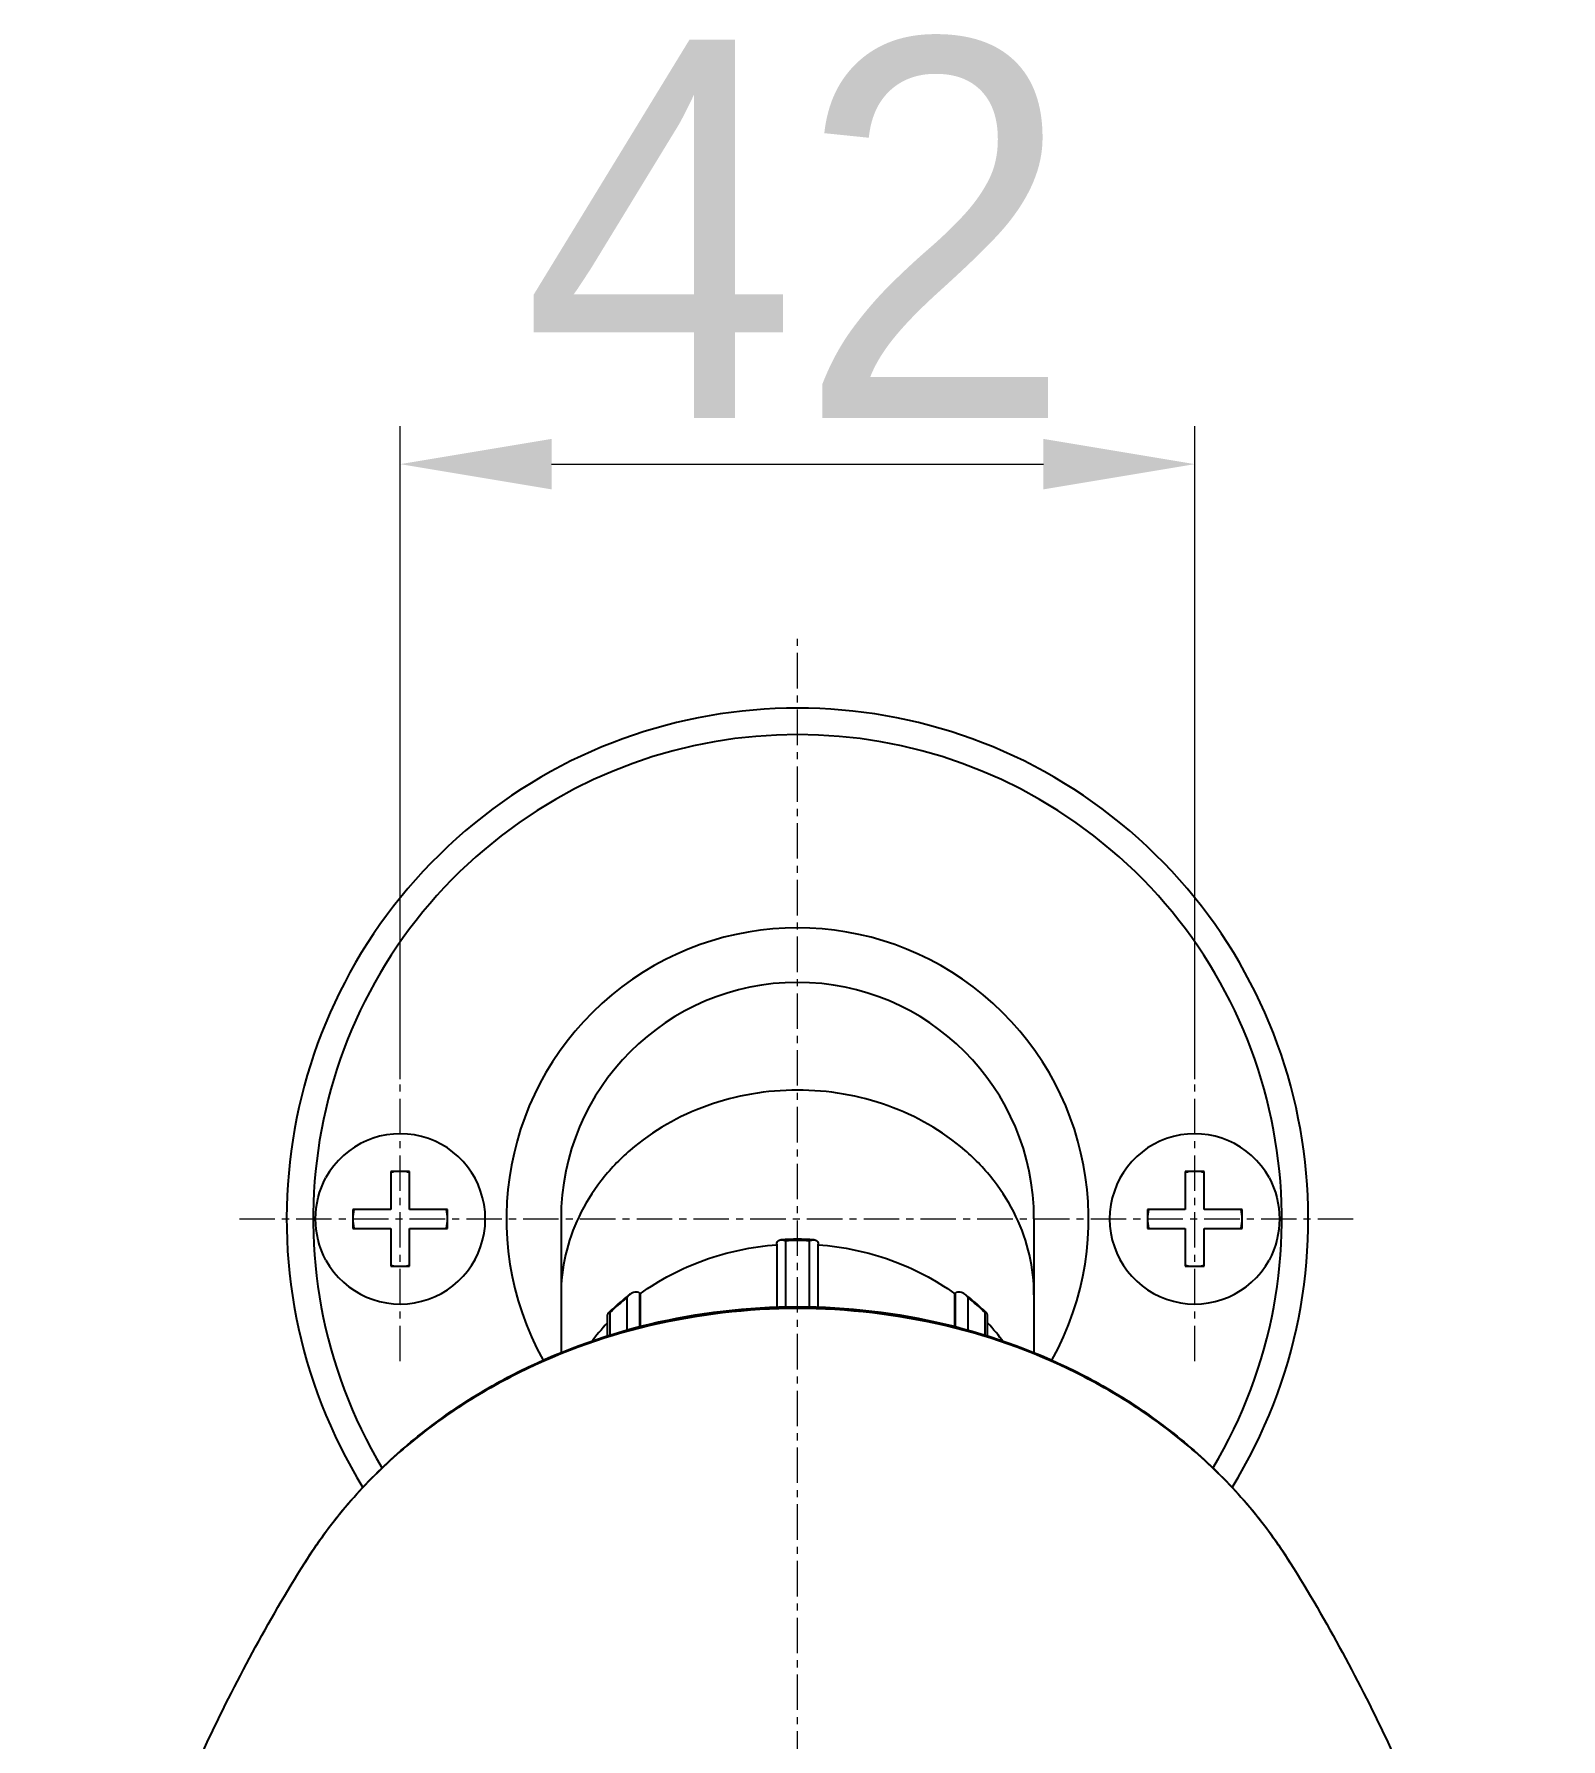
# Model space of a CAD drawing. Extents: x 0 to 3160, y 0 to 2315.
# Drawn here: x 1037.7 to 1118.4, y 1407 to 1497.1 of the extents above; entities that cross this region are included whole.
import ezdxf

# ---------------------------------------------------------------- set-up
doc = ezdxf.new("R2010")
doc.units = 0
doc.header["$LTSCALE"] = 10
doc.header["$MEASUREMENT"] = 0
doc.header["$PDMODE"] = 3
doc.header["$PDSIZE"] = -10
doc.linetypes.add('CENTER', pattern=[0.6, 0.375, -0.075, 0.075, -0.075])
doc.linetypes.add('CENTER2', pattern=[28.575, 19.05, -3.175, 3.175, -3.175])
doc.layers.get('0').update_dxf_attribs({"linetype": 'CONTINUOUS'})
doc.layers.get('DEFPOINTS').update_dxf_attribs({"linetype": 'CONTINUOUS'})
doc.layers.add('Cneter', color=1, linetype='CENTER2', lineweight=13)
doc.layers.add('DEF_LAYER_ASSEM_MEMBER', color=7, linetype='CONTINUOUS')
doc.layers.add('MEMBER', color=7, linetype='CONTINUOUS')
doc.styles.add('Daelim Dimension', font='H2GTRE.TTF')
doc.dimstyles.new('DEFAULT', dxfattribs={"dimscale": 2, "dimtxt": 2, "dimasz": 2, "dimexe": 0, "dimexo": 2, "dimgap": 1, "dimtad": 1, "dimdec": 1, "dimzin": 9, "dimdsep": 46, "dimtxsty": 'Daelim Dimension', "dimcen": 0.5, "dimclrd": 252, "dimclre": 252, "dimclrt": 3, "dimadec": 1, "dimazin": 0, "dimtfac": 1, "dimtdec": 1, "dimtix": 1, "dimtmove": 0, "dimatfit": 3, "dimfxl": 1, "dimtolj": 1, "dimtzin": 1, "dimlwd": 9, "dimlwe": 9, "dimarcsym": 0})

# ---------------------------------------------------------------- blocks, each defined once
blk = doc.blocks.new('*D2')
at = {"color": 5, "lineweight": 9, "ltscale": 0.5, "transparency": 16777216}
for p, q in [((1057.088, 1441.877), (1057.088, 1476.394)), ((1099.088, 1441.877), (1099.088, 1476.394)), ((1065.088, 1474.394), (1091.088, 1474.394))]:
    blk.add_line(p, q, dxfattribs=at)
at = {"color": 5, "ltscale": 0.5, "transparency": 16777216}
for points in [[(1065.088, 1475.727), (1065.088, 1473.06), (1057.088, 1474.394)], [(1091.088, 1475.727), (1091.088, 1473.06), (1099.088, 1474.394)]]:
    blk.add_solid(points, dxfattribs=at)
at = {"layer": 'DEFPOINTS', "color": 0, "ltscale": 0.5, "transparency": 16777216}
for p in [(1099.088, 1474.394), (1057.088, 1437.877), (1099.088, 1437.877)]:
    blk.add_point(p, dxfattribs=at)
at = {"color": 7, "ltscale": 0.5, "transparency": 16777216, "insert": (1078.088, 1496.827), "char_height": 20, "attachment_point": 2, "style": 'Daelim Dimension'}
blk.add_mtext('\\A1;42', dxfattribs=at)

msp = doc.modelspace()

# ---------------------------------------------------------------- linework, layer by layer
at = {"color": 7, "linetype": 'Continuous'}
for p, q in [((1076.988, 1433.157), (1076.988, 1429.781)), ((1079.188, 1429.783), (1079.188, 1433.157)), ((1069.778, 1430.542), (1069.778, 1428.777)), ((1086.399, 1428.774), (1086.399, 1430.542)), ((1068.052, 1428.26), (1068.052, 1429.438)), ((1088.124, 1428.262), (1088.124, 1429.438))]:
    msp.add_line(p, q, dxfattribs=at)
at = {"color": 9, "linetype": 'Continuous'}
for p, q in [((1077.465, 1429.812), (1077.465, 1433.34)), ((1078.712, 1433.34), (1078.712, 1429.816)), ((1069.064, 1430.326), (1069.064, 1428.616)), ((1069.754, 1428.773), (1069.754, 1430.562)), ((1086.422, 1430.562), (1086.422, 1428.77)), ((1087.113, 1428.62), (1087.113, 1430.326)), ((1068.183, 1428.306), (1068.183, 1429.563)), ((1087.994, 1429.563), (1087.994, 1428.308))]:
    msp.add_line(p, q, dxfattribs=at)
at = {"color": 7, "linetype": 'Continuous'}
for centre, radius, start, end in [((1078.088, 1418.019), 15.401, 86.74852, 93.25148), ((1076.957, 1420.424), 12.703, 128.5579, 133.83338), ((1077.122, 1420.22), 12.965, 127.42697, 128.56552), ((1069.042, 1429.693), 1.124, 49.09688, 50.65352), ((1087.135, 1429.693), 1.124, 129.34648, 130.90312), ((1079.055, 1420.22), 12.965, 51.43448, 52.57303), ((1079.273, 1420.485), 12.622, 46.14971, 51.459), ((1076.754, 1420.643), 12.405, 133.85851, 134.33356), ((1079.422, 1420.643), 12.405, 45.66644, 46.14149), ((1076.33, 1421.287), 11.326, 137.07168, 143.86917), ((1079.776, 1421.229), 11.417, 36.16412, 42.90125)]:
    msp.add_arc(centre, radius, start, end, dxfattribs=at)
at = {"color": 9, "linetype": 'Continuous'}
for centre, radius, start, end in [((1078.088, 1417.878), 15.475, 87.6918, 92.3082), ((1076.878, 1420.414), 12.622, 128.24604, 133.54075), ((1079.244, 1420.35), 12.706, 46.47678, 51.73643)]:
    msp.add_arc(centre, radius, start, end, dxfattribs=at)
at = {"color": 7, "linetype": 'Continuous'}
for points, start_tangent, end_tangent in [([(1069.778, 1430.542), (1071.386, 1431.543), (1073.152, 1432.319), (1075.034, 1432.852), (1076.988, 1433.129)], (0.807888, 0.589336), (0.997265, 0.073914)), ([(1076.988, 1433.157), (1077.007, 1433.261), (1077.058, 1433.335), (1077.13, 1433.378), (1077.215, 1433.395)], (0, 1), (0.998372, 0.057034)), ([(1077.215, 1433.395), (1077.274, 1433.394), (1077.465, 1433.34)], (0.998372, 0.057034), (0.911652, -0.410964)), ([(1078.712, 1433.34), (1078.776, 1433.366), (1078.962, 1433.395)], (0.911652, 0.410964), (0.998372, -0.057036)), ([(1078.962, 1433.395), (1079.047, 1433.378), (1079.119, 1433.335), (1079.169, 1433.261), (1079.188, 1433.157)], (0.998372, -0.057036), (0, -1)), ([(1079.188, 1433.129), (1081.143, 1432.852), (1083.025, 1432.319), (1084.791, 1431.543), (1086.399, 1430.542)], (0.997265, -0.073914), (0.807888, -0.589336)), ([(1069.242, 1430.516), (1069.193, 1430.475), (1069.064, 1430.326)], (-0.793911, -0.608035), (-0.567042, -0.823689)), ([(1069.754, 1430.562), (1069.628, 1430.624), (1069.492, 1430.629), (1069.362, 1430.589), (1069.242, 1430.516)], (-0.773434, 0.633876), (-0.793911, -0.608035)), ([(1086.935, 1430.516), (1086.815, 1430.589), (1086.684, 1430.629), (1086.548, 1430.624), (1086.422, 1430.562)], (-0.79391, 0.608035), (-0.773434, -0.633876)), ([(1087.113, 1430.326), (1087.073, 1430.38), (1086.935, 1430.516)], (-0.567042, 0.823689), (-0.79391, 0.608035)), ([(1052.042, 1416.317), (1054.193, 1419.27), (1056.768, 1421.937), (1059.719, 1424.273), (1062.993, 1426.238), (1070.269, 1428.937), (1078.088, 1429.856), (1085.908, 1428.936), (1093.184, 1426.238), (1096.458, 1424.273), (1099.409, 1421.937), (1101.984, 1419.27), (1104.134, 1416.317)], (0.529878, 0.848074), (0.529878, -0.848074)), ([(1068.085, 1429.516), (1068.061, 1429.481), (1068.052, 1429.438)], (-0.715449, -0.698665), (0, -1)), ([(1068.183, 1429.563), (1068.153, 1429.555), (1068.085, 1429.516)], (-0.976201, -0.216866), (-0.715449, -0.698665)), ([(1088.091, 1429.516), (1088.072, 1429.531), (1087.994, 1429.563)], (-0.715449, 0.698665), (-0.976201, 0.216866)), ([(1088.124, 1429.438), (1088.116, 1429.481), (1088.091, 1429.516)], (0, 1), (-0.715449, 0.698665)), ([(1037.737, 1373.115), (1039.552, 1384.831), (1042.609, 1396.101), (1046.818, 1406.681), (1052.042, 1416.317)], (0.098663, 0.995121), (0.529878, 0.848074)), ([(1104.134, 1416.317), (1109.359, 1406.681), (1113.568, 1396.101), (1116.624, 1384.831), (1118.44, 1373.115)], (0.529878, -0.848074), (0.098663, -0.995121))]:
    msp.add_spline(points, degree=3, dxfattribs=dict(at, start_tangent=start_tangent, end_tangent=end_tangent))
at = {"color": 9, "linetype": 'Continuous', "start_tangent": (-0.529881, 0.848072), "end_tangent": (-0.529881, -0.848072)}
msp.add_spline([(1104.134, 1416.317), (1102.012, 1419.228), (1099.458, 1421.867), (1096.519, 1424.186), (1093.248, 1426.143), (1085.95, 1428.838), (1078.088, 1429.758), (1070.226, 1428.838), (1062.928, 1426.143), (1059.657, 1424.186), (1056.718, 1421.867), (1054.165, 1419.228), (1052.042, 1416.317)], degree=3, dxfattribs=at)
at = {"layer": 'Cneter', "linetype": 'CENTER', "lineweight": 5, "ltscale": 0.5}
for p, q in [((1078.088, 523.542), (1078.088, 1465.498)), ((1057.088, 1426.978), (1057.088, 1442.018)), ((1099.088, 1426.978), (1099.088, 1442.018)), ((1048.588, 1434.498), (1107.588, 1434.498))]:
    msp.add_line(p, q, dxfattribs=at)
at = {"layer": 'DEF_LAYER_ASSEM_MEMBER', "color": 7, "linetype": 'Continuous'}
for p, q in [((1065.588, 1434.498), (1065.588, 1427.435)), ((1090.588, 1434.498), (1090.588, 1427.435))]:
    msp.add_line(p, q, dxfattribs=at)
for centre, radius, start, end in [((1078.088, 1434.498), 27, 328.28079, 211.71921), ((1078.088, 1434.498), 12.5, 0, 180), ((1057.088, 1434.498), 4.5, 208.9957, 151.0043), ((1099.088, 1434.498), 4.5, 28.9957, 331.0043), ((1057.088, 1434.498), 2.5, 98.18182, 101.19899), ((1057.088, 1434.498), 2.5, 78.80101, 81.81818), ((1099.088, 1434.498), 2.5, 98.18182, 101.19899), ((1099.088, 1434.498), 2.5, 78.80101, 81.81818), ((1057.088, 1434.498), 2.5, 168.61884, 191.38116), ((1057.088, 1434.498), 2.5, 348.61884, 11.38116), ((1099.088, 1434.498), 2.5, 168.61884, 191.38116), ((1099.088, 1434.498), 2.5, 348.61884, 11.38116), ((1057.088, 1434.498), 2.5, 258.80101, 261.81818), ((1057.088, 1434.498), 2.5, 278.18182, 281.19899), ((1099.088, 1434.498), 2.5, 258.80101, 261.81818), ((1099.088, 1434.498), 2.5, 278.18182, 281.19899)]:
    msp.add_arc(centre, radius, start, end, dxfattribs=at)
at = {"layer": 'DEF_LAYER_ASSEM_MEMBER', "color": 9, "linetype": 'Continuous'}
for radius, start, end in [(25.598, 329.03658, 210.96342), (15.382, 330.9594, 209.0406)]:
    msp.add_arc((1078.088, 1434.498), radius, start, end, dxfattribs=at)
for points, start_tangent, end_tangent in [([(1078.088, 1441.304), (1073.305, 1440.48), (1069.25, 1438.133), (1067.695, 1436.493), (1066.54, 1434.621), (1065.829, 1432.591), (1065.588, 1430.479)], (-1, 0), (0, -1)), ([(1090.588, 1430.479), (1090.348, 1432.591), (1089.637, 1434.621), (1088.482, 1436.493), (1086.927, 1438.133), (1082.872, 1440.48), (1078.088, 1441.304)], (0, 1), (-1, 0))]:
    msp.add_spline(points, degree=3, dxfattribs=dict(at, start_tangent=start_tangent, end_tangent=end_tangent))
at = {"layer": 'DEF_LAYER_ASSEM_MEMBER', "color": 7, "linetype": 'Continuous'}
for points, start_tangent, end_tangent in [([(1052.617, 1434.498), (1053.152, 1436.679)], (0, 1), (0.463101, 0.886305)), ([(1103.024, 1436.679), (1103.56, 1434.498)], (0.463101, -0.886305), (0, -1)), ([(1053.152, 1432.317), (1052.617, 1434.498)], (-0.463101, 0.886305), (0, 1)), ([(1103.56, 1434.498), (1103.024, 1432.317)], (0, -1), (-0.463101, -0.886305))]:
    msp.add_spline(points, degree=3, dxfattribs=dict(at, start_tangent=start_tangent, end_tangent=end_tangent))
at = {"layer": 'MEMBER', "color": 7, "linetype": 'Continuous'}
for p, q in [((1056.588, 1436.998), (1056.588, 1434.998)), ((1057.588, 1436.998), (1056.588, 1436.998)), ((1057.588, 1434.998), (1057.588, 1436.998)), ((1098.588, 1436.998), (1098.588, 1434.998)), ((1099.588, 1436.998), (1098.588, 1436.998)), ((1099.588, 1434.998), (1099.588, 1436.998)), ((1054.588, 1434.998), (1054.588, 1433.998)), ((1056.588, 1434.998), (1054.588, 1434.998)), ((1059.588, 1434.998), (1057.588, 1434.998)), ((1059.588, 1433.998), (1059.588, 1434.998)), ((1096.588, 1434.998), (1096.588, 1433.998)), ((1098.588, 1434.998), (1096.588, 1434.998)), ((1101.588, 1434.998), (1099.588, 1434.998)), ((1101.588, 1433.998), (1101.588, 1434.998)), ((1054.588, 1433.998), (1056.588, 1433.998)), ((1056.588, 1433.998), (1056.588, 1431.998)), ((1057.588, 1431.998), (1057.588, 1433.998)), ((1057.588, 1433.998), (1059.588, 1433.998)), ((1096.588, 1433.998), (1098.588, 1433.998)), ((1098.588, 1433.998), (1098.588, 1431.998)), ((1099.588, 1431.998), (1099.588, 1433.998)), ((1099.588, 1433.998), (1101.588, 1433.998)), ((1056.588, 1431.998), (1057.588, 1431.998)), ((1098.588, 1431.998), (1099.588, 1431.998))]:
    msp.add_line(p, q, dxfattribs=at)

# ---------------------------------------------------------------- dimensions: what is measured, and where the dimension line sits
at = {"color": 5, "ltscale": 0.5}
dim = msp.add_linear_dim(base=(1099.088, 1474.394), p1=(1057.088, 1437.877), p2=(1099.088, 1437.877), dimstyle='DEFAULT', override={"dimtxt": 10, "dimasz": 4, "dimexe": 1, "dimclrd": 5, "dimclre": 5, "dimclrt": 7}, dxfattribs=at)
dim.commit()
dim.dimension.update_dxf_attribs({"geometry": '*D2', "text_midpoint": (1078.088, 1474.394), "dimtype": 160})

doc.saveas('drawing.dxf')
